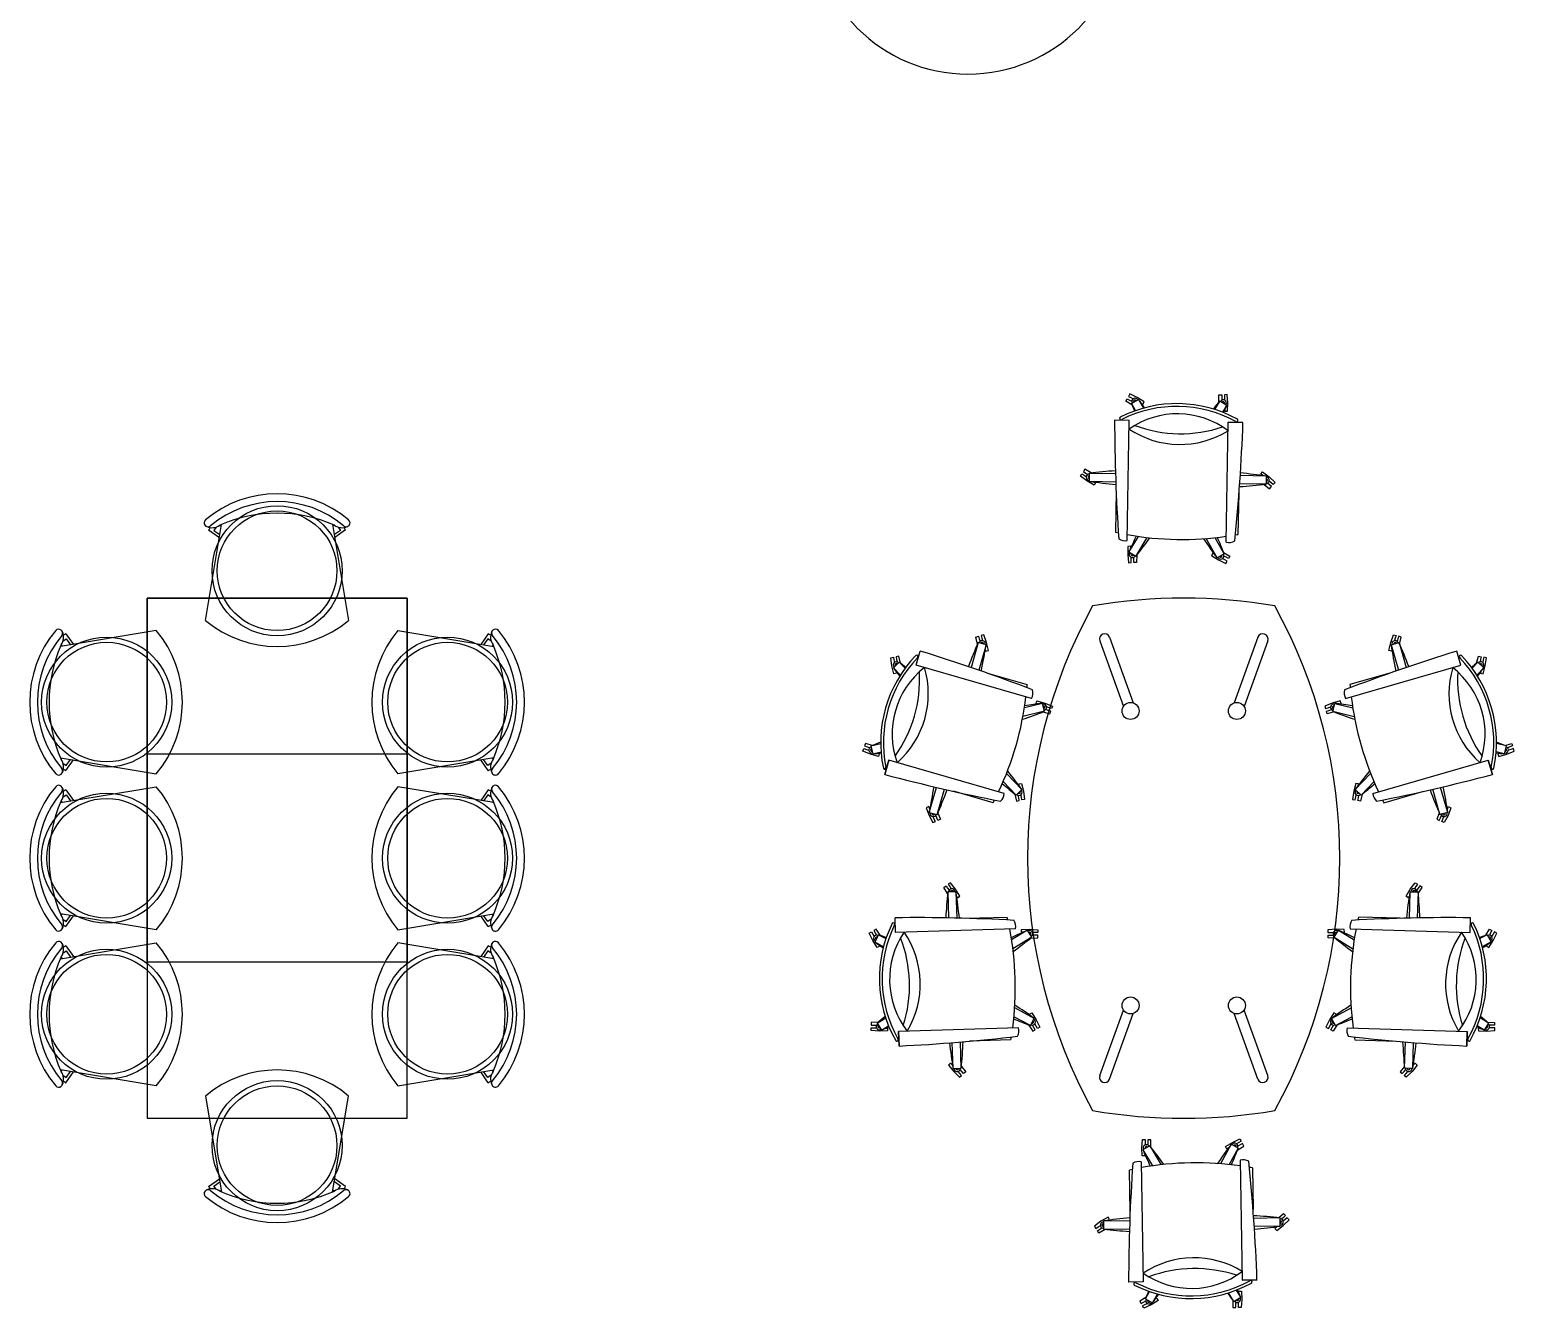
# Model space of a CAD drawing. Header units: millimetres. Extents: x 10079 to 35171, y 5151 to 19853.
# Drawn here: x 16346 to 22053, y 5151 to 10067 of the extents above; entities that cross this region are included whole.
import ezdxf

# ---------------------------------------------------------------- set-up
doc = ezdxf.new("R2010")
doc.units = ezdxf.units.MM

msp = doc.modelspace()

# ---------------------------------------------------------------- linework, layer by layer
at = {"color": 18, "linetype": 'ByBlock', "lineweight": -2, "true_color": 0x000000}
for p, q in [((20559.2, 8638.5), (20564.2, 8647.8)), ((20582.9, 8624.2), (20559.2, 8638.5)), ((20564.2, 8647.8), (20573.4, 8642.8)), ((20574.2, 8666.3), (20569.2, 8657)), ((20569.2, 8657), (20578.4, 8652)), ((20573.4, 8642.8), (20582.4, 8638)), ((20602.6, 8652.7), (20574.2, 8666.3)), ((20578.4, 8652), (20587.3, 8647.2)), ((20580.6, 8629.8), (20608.2, 8645.1)), ((20580.6, 8629.8), (20596.2, 8601.8)), ((20629.6, 8636.3), (20602.6, 8652.7)), ((20608.2, 8645.1), (20626.8, 8611.4)), ((20619.2, 8630), (20624.6, 8627.1)), ((20624.6, 8627.1), (20629.6, 8636.3)), ((20920.4, 8639.7), (20900.6, 8606.7)), ((20916.7, 8635), (20917.3, 8662.6)), ((20917.3, 8662.6), (20927.8, 8662.9)), ((20920.4, 8639.7), (20947.5, 8623.5)), ((20927.8, 8662.9), (20928.1, 8652.4)), ((20928.1, 8652.4), (20928.4, 8642.3)), ((20947.5, 8623.5), (20931, 8596.1)), ((20948.8, 8663.5), (20938.3, 8663.2)), ((20938.3, 8663.2), (20938.6, 8652.7)), ((20938.6, 8652.7), (20938.9, 8642.6)), ((20951.3, 8632.1), (20948.8, 8663.5)), ((20950.6, 8600.6), (20951.3, 8632.1)), ((20572.7, 8564.2), (20516.2, 8565.2)), ((20564.7, 8102.8), (20572.7, 8564.2)), ((20939.9, 8606.4), (20940.1, 8600.3)), ((20940.1, 8600.3), (20950.6, 8600.6)), ((20945.3, 8096.3), (20953.2, 8557.7)), ((20953.2, 8557.7), (21009.6, 8556.7)), ((21009.6, 8556.7), (20953.2, 8557.7)), ((20384.6, 8350.6), (20390.5, 8359.4)), ((20410, 8331.9), (20384.6, 8350.6)), ((20390.5, 8359.4), (20399.2, 8353.5)), ((20402.1, 8376.9), (20396.3, 8368.1)), ((20396.3, 8368.1), (20405, 8362.3)), ((20399.2, 8353.5), (20407.6, 8347.9)), ((20425.8, 8362.7), (20402.1, 8376.9)), ((20405, 8362.3), (20413.5, 8356.7)), ((20437.1, 8315.7), (20410, 8331.9)), ((20419.3, 8330.6), (20419.9, 8362)), ((20419.9, 8362), (20519.6, 8360.3)), ((21098.9, 8350.4), (20999.2, 8352.1)), ((21078.4, 8359.3), (21085.3, 8367.2)), ((21086.3, 8352.4), (21078.4, 8359.3)), ((21085.3, 8367.2), (21110.1, 8347.7)), ((21086.5, 8352.2), (21086.3, 8352.4)), ((21098.9, 8350.4), (21098.4, 8318.9)), ((21110.1, 8347.7), (21132.8, 8325.8)), ((21117.9, 8324.8), (21110.3, 8331.5)), ((20419.3, 8330.6), (20520.7, 8328.8)), ((20442.9, 8324.5), (20437.1, 8315.7)), ((20437.8, 8327.9), (20442.9, 8324.5)), ((20522, 8293.8), (20519.3, 8134.6)), ((20991.7, 8126.4), (20994.5, 8285.7)), ((21098.4, 8318.9), (20997, 8320.6)), ((21091.7, 8318.1), (21112.1, 8302.1)), ((21111, 8316.9), (21103.4, 8323.5)), ((21119, 8310), (21111, 8316.9)), ((21112.1, 8302.1), (21119, 8310)), ((21125.9, 8317.9), (21117.9, 8324.8)), ((21132.8, 8325.8), (21125.9, 8317.9)), ((20570.8, 8057.4), (20607.6, 8118.7)), ((20597.8, 8041.2), (20641.7, 8114.3)), ((20910.1, 8035.9), (20868.7, 8110.4)), ((20937.6, 8051.1), (20903, 8113.6)), ((20567.7, 8080.4), (20567, 8048.8)), ((20567, 8048.8), (20569.5, 8017.4)), ((20578.2, 8080.7), (20567.7, 8080.4)), ((20597.8, 8041.2), (20570.8, 8057.4)), ((20578.3, 8074.5), (20578.2, 8080.7)), ((20601.5, 8045.9), (20601, 8018.3)), ((20893.6, 8053.9), (20888.7, 8044.6)), ((20899.1, 8050.9), (20893.6, 8053.9)), ((20937.6, 8051.1), (20910.1, 8035.9)), ((20935.4, 8056.7), (20959.1, 8042.4)), ((20569.5, 8017.4), (20580, 8017.7)), ((20579.7, 8028.2), (20579.4, 8038.3)), ((20580, 8017.7), (20579.7, 8028.2)), ((20590.2, 8028.5), (20589.9, 8038.6)), ((20590.5, 8018), (20590.2, 8028.5)), ((20601, 8018.3), (20590.5, 8018)), ((20888.7, 8044.6), (20915.6, 8028.3)), ((20915.6, 8028.3), (20944.1, 8014.7)), ((20939.8, 8028.9), (20930.9, 8033.7)), ((20944.8, 8038.2), (20935.9, 8043)), ((20949.1, 8023.9), (20939.8, 8028.9)), ((20944.1, 8014.7), (20949.1, 8023.9)), ((20954.1, 8033.2), (20944.8, 8038.2)), ((20959.1, 8042.4), (20954.1, 8033.2)), ((19991.8, 7710.4), (19964.3, 7614.5)), ((19982.9, 7731.7), (19993, 7734.7)), ((19989.5, 7704.9), (19982.9, 7731.7)), ((20022.1, 7701.7), (19991.8, 7710.4)), ((19993, 7734.7), (19996, 7724.6)), ((19996, 7724.6), (19998.9, 7714.9)), ((20013.1, 7740.7), (20003, 7737.7)), ((20003, 7737.7), (20006, 7727.6)), ((20006, 7727.6), (20008.9, 7717.9)), ((20023.6, 7711), (20013.1, 7740.7)), ((20031.1, 7680.3), (20023.6, 7711)), ((21570.2, 7680.3), (21577.6, 7711)), ((21577.6, 7711), (21588.1, 7740.7)), ((21579.1, 7701.7), (21609.4, 7710.4)), ((21588.1, 7740.7), (21598.2, 7737.7)), ((21595.2, 7727.6), (21592.3, 7717.9)), ((21598.2, 7737.7), (21595.2, 7727.6)), ((21605.3, 7724.6), (21602.4, 7714.9)), ((21608.3, 7734.7), (21605.3, 7724.6)), ((21618.3, 7731.7), (21608.3, 7734.7)), ((21609.4, 7710.4), (21636.9, 7614.5)), ((21611.8, 7704.9), (21618.3, 7731.7)), ((19655.8, 7651.9), (19666.1, 7654)), ((19660.4, 7620.7), (19655.8, 7651.9)), ((19666.1, 7654), (19668.1, 7643.7)), ((19686.7, 7658.1), (19676.4, 7656)), ((19676.4, 7656), (19678.4, 7645.7)), ((19693.4, 7631.3), (19686.7, 7658.1)), ((19753.8, 7623.5), (19769.4, 7677.7)), ((20022.1, 7701.7), (19994.1, 7604.2)), ((20019.2, 7683.2), (20021, 7677.3)), ((20021, 7677.3), (20031.1, 7680.3)), ((21580.2, 7677.3), (21570.2, 7680.3)), ((21579.1, 7701.7), (21607.1, 7604.2)), ((21582, 7683.2), (21580.2, 7677.3)), ((21847.4, 7623.5), (21831.8, 7677.7)), ((21907.8, 7631.3), (21914.6, 7658.1)), ((21914.6, 7658.1), (21924.8, 7656)), ((21924.8, 7656), (21922.8, 7645.7)), ((21935.1, 7654), (21933.1, 7643.7)), ((21945.4, 7651.9), (21935.1, 7654)), ((21940.8, 7620.7), (21945.4, 7651.9)), ((19668.2, 7590.1), (19660.4, 7620.7)), ((19688.8, 7635.1), (19666.1, 7613.2)), ((19666.1, 7613.2), (19692.8, 7585.5)), ((19668.1, 7643.7), (19670.1, 7633.7)), ((19678.5, 7592.2), (19668.2, 7590.1)), ((19677.2, 7598.3), (19678.5, 7592.2)), ((19678.4, 7645.7), (19680.4, 7635.8)), ((19688.8, 7635.1), (19711, 7612)), ((20197.3, 7495.9), (19753.8, 7623.5)), ((20027.2, 7592.7), (20180.2, 7548.7)), ((21403.9, 7495.9), (21847.4, 7623.5)), ((21574.1, 7592.7), (21421, 7548.7)), ((21912.5, 7635.1), (21890.2, 7612)), ((21935.1, 7613.2), (21908.4, 7585.5)), ((21912.5, 7635.1), (21935.1, 7613.2)), ((21922.8, 7645.7), (21920.8, 7635.8)), ((21924, 7598.3), (21922.8, 7592.2)), ((21922.8, 7592.2), (21933.1, 7590.1)), ((21933.1, 7643.7), (21931.1, 7633.7)), ((21933.1, 7590.1), (21940.8, 7620.7)), ((20238.9, 7476.8), (20169.6, 7459.6)), ((20214.5, 7476.6), (20217.9, 7486.6)), ((20220.4, 7474.6), (20214.5, 7476.6)), ((20217.9, 7486.6), (20248.2, 7478)), ((20246.5, 7446.3), (20238.9, 7476.8)), ((20248.2, 7478), (20277.6, 7466.4)), ((21353, 7478), (21323.7, 7466.4)), ((21383.3, 7486.6), (21353, 7478)), ((21354.7, 7446.3), (21362.3, 7476.8)), ((21362.3, 7476.8), (21431.6, 7459.6)), ((21380.9, 7474.6), (21386.7, 7476.6)), ((21386.7, 7476.6), (21383.3, 7486.6)), ((20246.5, 7446.3), (20163.7, 7425.7)), ((20240.9, 7444.1), (20267.5, 7436.5)), ((20260.9, 7449.9), (20251.3, 7453.1)), ((20264.3, 7459.8), (20254.7, 7463)), ((20270.8, 7446.5), (20260.9, 7449.9)), ((20274.2, 7456.4), (20264.3, 7459.8)), ((20267.5, 7436.5), (20270.8, 7446.5)), ((20277.6, 7466.4), (20274.2, 7456.4)), ((21323.7, 7466.4), (21327, 7456.4)), ((21327, 7456.4), (21337, 7459.8)), ((21330.4, 7446.5), (21340.3, 7449.9)), ((21333.7, 7436.5), (21330.4, 7446.5)), ((21360.3, 7444.1), (21333.7, 7436.5)), ((21337, 7459.8), (21346.6, 7463)), ((21340.3, 7449.9), (21349.9, 7453.1)), ((21354.7, 7446.3), (21437.5, 7425.7)), ((19558.7, 7322.8), (19555.4, 7312.8)), ((19555.4, 7312.8), (19565.3, 7309.5)), ((19585.3, 7315.2), (19558.7, 7322.8)), ((19565.3, 7309.5), (19574.9, 7306.2)), ((19579.8, 7313.1), (19617.1, 7322.3)), ((19579.8, 7313.1), (19587.4, 7282.5)), ((22021.5, 7313.1), (21984.1, 7322.3)), ((22021.5, 7313.1), (22013.9, 7282.5)), ((22015.9, 7315.2), (22042.5, 7322.8)), ((22035.9, 7309.5), (22026.3, 7306.2)), ((22045.8, 7312.8), (22035.9, 7309.5)), ((22042.5, 7322.8), (22045.8, 7312.8)), ((19548.7, 7292.9), (19552, 7302.9)), ((19578, 7281.4), (19548.7, 7292.9)), ((19552, 7302.9), (19562, 7299.5)), ((19562, 7299.5), (19571.6, 7296.3)), ((19608.4, 7272.8), (19578, 7281.4)), ((19587.4, 7282.5), (19618.4, 7290.2)), ((19605.9, 7284.7), (19611.7, 7282.7)), ((19611.7, 7282.7), (19608.4, 7272.8)), ((19648.6, 7257.7), (19633, 7203.5)), ((19633, 7203.5), (19648.6, 7257.7)), ((20092.1, 7130.2), (19648.6, 7257.7)), ((21509.1, 7130.2), (21952.6, 7257.7)), ((21952.6, 7257.7), (21968.2, 7203.5)), ((21968.2, 7203.5), (21952.6, 7257.7)), ((22013.9, 7282.5), (21982.8, 7290.2)), ((21995.4, 7284.7), (21989.5, 7282.7)), ((21989.5, 7282.7), (21992.9, 7272.8)), ((21992.9, 7272.8), (22023.2, 7281.4)), ((22023.2, 7281.4), (22052.6, 7292.9)), ((22039.2, 7299.5), (22029.6, 7296.3)), ((22049.2, 7302.9), (22039.2, 7299.5)), ((22052.6, 7292.9), (22049.2, 7302.9)), ((20160.2, 7146.1), (20101, 7207.5)), ((21441.1, 7146.1), (21500.2, 7207.5)), ((19804.1, 7057.7), (19831.7, 7153.5)), ((19834.4, 7048.9), (19862.4, 7146.4)), ((20049.6, 7094.6), (19896.6, 7138.6)), ((20137.5, 7124.3), (20087.9, 7175.7)), ((20137.5, 7124.3), (20160.2, 7146.1)), ((20147.8, 7167.1), (20158.1, 7169.2)), ((20149, 7161.1), (20147.8, 7167.1)), ((20158.1, 7169.2), (20165.8, 7138.6)), ((20165.8, 7138.6), (20170.5, 7107.4)), ((21435.4, 7138.6), (21430.8, 7107.4)), ((21443.1, 7169.2), (21435.4, 7138.6)), ((21463.7, 7124.3), (21441.1, 7146.1)), ((21453.4, 7167.1), (21443.1, 7169.2)), ((21452.2, 7161.1), (21453.4, 7167.1)), ((21463.7, 7124.3), (21513.3, 7175.7)), ((21551.6, 7094.6), (21704.7, 7138.6)), ((21766.8, 7048.9), (21738.8, 7146.4)), ((21797.1, 7057.7), (21769.5, 7153.5)), ((19801.6, 7079.9), (19792, 7075.6)), ((19805.9, 7070.3), (19801.6, 7079.9)), ((20132.8, 7128), (20139.6, 7101.2)), ((20139.6, 7101.2), (20149.9, 7103.3)), ((20147.8, 7113.6), (20145.8, 7123.5)), ((20149.9, 7103.3), (20147.8, 7113.6)), ((20158.1, 7115.6), (20156.1, 7125.6)), ((20160.2, 7105.3), (20158.1, 7115.6)), ((20170.5, 7107.4), (20160.2, 7105.3)), ((21430.8, 7107.4), (21441.1, 7105.3)), ((21441.1, 7105.3), (21443.1, 7115.6)), ((21443.1, 7115.6), (21445.1, 7125.6)), ((21451.4, 7103.3), (21453.4, 7113.6)), ((21461.7, 7101.2), (21451.4, 7103.3)), ((21453.4, 7113.6), (21455.4, 7123.5)), ((21468.4, 7128), (21461.7, 7101.2)), ((21795.3, 7070.3), (21799.6, 7079.9)), ((21799.6, 7079.9), (21809.2, 7075.6)), ((19792, 7075.6), (19803.4, 7046.2)), ((19803.4, 7046.2), (19817.7, 7018.1)), ((19804.1, 7057.7), (19834.4, 7048.9)), ((19806, 7070), (19805.9, 7070.3)), ((19817.7, 7018.1), (19827.3, 7022.4)), ((19823, 7032), (19818.9, 7041.2)), ((19827.3, 7022.4), (19823, 7032)), ((19832.6, 7036.3), (19828.5, 7045.5)), ((19836.9, 7026.7), (19832.6, 7036.3)), ((19846.5, 7031), (19836.9, 7026.7)), ((19837.1, 7055.2), (19846.5, 7031)), ((21764.1, 7055.2), (21754.7, 7031)), ((21754.7, 7031), (21764.3, 7026.7)), ((21764.3, 7026.7), (21768.6, 7036.3)), ((21797.1, 7057.7), (21766.8, 7048.9)), ((21768.6, 7036.3), (21772.7, 7045.5)), ((21773.9, 7022.4), (21778.2, 7032)), ((21783.5, 7018.1), (21773.9, 7022.4)), ((21778.2, 7032), (21782.3, 7041.2)), ((21797.8, 7046.2), (21783.5, 7018.1)), ((21795.2, 7070), (21795.3, 7070.3)), ((21809.2, 7075.6), (21797.8, 7046.2)), ((19859.6, 6769.2), (19868.3, 6775.1)), ((19874.1, 6745.6), (19859.6, 6769.2)), ((19868.3, 6775.1), (19874.2, 6766.4)), ((19874.2, 6766.4), (19879.9, 6758.1)), ((19906.1, 6752.5), (19874.7, 6751.6)), ((19874.7, 6751.6), (19877.7, 6651.9)), ((19885.6, 6787), (19877, 6781)), ((19877, 6781), (19882.9, 6772.4)), ((19882.9, 6772.4), (19888.6, 6764)), ((19904.7, 6761.8), (19885.6, 6787)), ((19921.2, 6735), (19904.7, 6761.8)), ((19906.1, 6752.5), (19909.2, 6651.2)), ((19909, 6734.1), (19912.5, 6729)), ((19912.5, 6729), (19921.2, 6735)), ((21636.3, 6735), (21652.8, 6761.8)), ((21645, 6729), (21636.3, 6735)), ((21648.5, 6734.1), (21645, 6729)), ((21651.4, 6752.5), (21648.3, 6651.2)), ((21651.4, 6752.5), (21682.8, 6751.6)), ((21652.8, 6761.8), (21671.9, 6787)), ((21674.6, 6772.4), (21668.9, 6764)), ((21671.9, 6787), (21680.5, 6781)), ((21680.5, 6781), (21674.6, 6772.4)), ((21683.3, 6766.4), (21677.6, 6758.1)), ((21682.8, 6751.6), (21679.8, 6651.9)), ((21689.2, 6775.1), (21683.3, 6766.4)), ((21683.4, 6745.6), (21697.9, 6769.2)), ((21697.9, 6769.2), (21689.2, 6775.1)), ((19674.5, 6596.2), (19672.8, 6652.6)), ((19944.2, 6650.3), (20103.4, 6655.2)), ((21613.3, 6650.3), (21454.1, 6655.2)), ((21883, 6596.2), (21884.7, 6652.6)), ((19572.5, 6593.3), (19581.7, 6598.4)), ((19586.5, 6565), (19572.5, 6593.3)), ((19581.7, 6598.4), (19586.8, 6589.2)), ((19603.2, 6538.2), (19586.5, 6565)), ((19586.8, 6589.2), (19591.7, 6580.4)), ((19600, 6608.6), (19590.9, 6603.5)), ((19590.9, 6603.5), (19596, 6594.3)), ((19609.1, 6587.3), (19594.1, 6559.6)), ((19596, 6594.3), (19600.9, 6585.5)), ((19614.7, 6585.2), (19600, 6608.6)), ((19609.1, 6587.3), (19637.3, 6572.1)), ((20135.8, 6610.2), (19674.5, 6596.2)), ((20181.2, 6604.7), (20120.5, 6567.1)), ((20197.8, 6577.9), (20125.3, 6533)), ((20158.1, 6597), (20158.3, 6607.5)), ((20164.3, 6596.9), (20158.1, 6597)), ((20158.3, 6607.5), (20189.8, 6608.6)), ((20197.8, 6577.9), (20181.2, 6604.7)), ((20189.8, 6608.6), (20221.3, 6606.5)), ((20193.1, 6574.1), (20220.8, 6575)), ((20210.4, 6585.7), (20200.3, 6585.9)), ((20210.6, 6596.2), (20200.5, 6596.4)), ((20220.9, 6585.5), (20210.4, 6585.7)), ((20221.1, 6596), (20210.6, 6596.2)), ((20220.8, 6575), (20220.9, 6585.5)), ((20221.3, 6606.5), (20221.1, 6596)), ((21367.7, 6608.6), (21336.3, 6606.5)), ((21336.3, 6606.5), (21336.4, 6596)), ((21336.4, 6596), (21346.9, 6596.2)), ((21336.6, 6585.5), (21347.1, 6585.7)), ((21336.7, 6575), (21336.6, 6585.5)), ((21364.4, 6574.1), (21336.7, 6575)), ((21346.9, 6596.2), (21357, 6596.4)), ((21347.1, 6585.7), (21357.2, 6585.9)), ((21359.7, 6577.9), (21376.3, 6604.7)), ((21359.7, 6577.9), (21432.2, 6533)), ((21399.2, 6607.5), (21367.7, 6608.6)), ((21376.3, 6604.7), (21437, 6567.1)), ((21393.2, 6596.9), (21399.4, 6597)), ((21399.4, 6597), (21399.2, 6607.5)), ((21421.7, 6610.2), (21883, 6596.2)), ((21948.4, 6587.3), (21920.2, 6572.1)), ((21942.8, 6585.2), (21957.5, 6608.6)), ((21948.4, 6587.3), (21963.4, 6559.6)), ((21954.3, 6538.2), (21971, 6565)), ((21961.5, 6594.3), (21956.6, 6585.5)), ((21957.5, 6608.6), (21966.7, 6603.5)), ((21966.7, 6603.5), (21961.5, 6594.3)), ((21970.7, 6589.2), (21965.8, 6580.4)), ((21975.8, 6598.4), (21970.7, 6589.2)), ((21971, 6565), (21985, 6593.3)), ((21985, 6593.3), (21975.8, 6598.4)), ((19594.1, 6559.6), (19628, 6541.3)), ((19612.3, 6543.4), (19603.2, 6538.2)), ((19609.3, 6548.7), (19612.3, 6543.4)), ((21963.4, 6559.6), (21929.5, 6541.3)), ((21948.2, 6548.7), (21945.2, 6543.4)), ((21945.2, 6543.4), (21954.3, 6538.2)), ((20207.3, 6265.7), (20132.2, 6306.1)), ((20189.1, 6281.9), (20198.3, 6287)), ((20192.1, 6276.5), (20189.1, 6281.9)), ((20198.3, 6287), (20215, 6260.3)), ((21359.3, 6287), (21342.6, 6260.3)), ((21350.2, 6265.7), (21425.3, 6306.1)), ((21368.4, 6281.9), (21359.3, 6287)), ((21365.4, 6276.5), (21368.4, 6281.9)), ((19580.2, 6218.7), (19580.3, 6229.2)), ((19580.3, 6229.2), (19590.8, 6229.1)), ((19580.7, 6250.2), (19580.5, 6239.7)), ((19580.5, 6239.7), (19591, 6239.6)), ((19608.3, 6251.2), (19580.7, 6250.2)), ((19590.8, 6229.1), (19601, 6228.9)), ((19591, 6239.6), (19601.1, 6239.4)), ((19603.6, 6247.4), (19636.3, 6267.6)), ((19603.6, 6247.4), (19620.2, 6220.6)), ((19620.2, 6220.6), (19647.4, 6237.4)), ((19637.2, 6228.4), (19643.3, 6228.3)), ((19643.3, 6228.3), (19643.2, 6217.8)), ((20147.3, 6229.7), (19686.1, 6215.7)), ((20192.4, 6238), (20129.5, 6271.8)), ((20186.8, 6240.1), (20201.4, 6216.7)), ((20192.4, 6238), (20207.3, 6265.7)), ((20205.5, 6230.9), (20200.5, 6239.8)), ((20201.4, 6216.7), (20210.6, 6221.8)), ((20210.6, 6221.8), (20205.5, 6230.9)), ((20214.6, 6236.1), (20209.7, 6244.9)), ((20219.7, 6226.9), (20214.6, 6236.1)), ((20215, 6260.3), (20228.9, 6232)), ((20228.9, 6232), (20219.7, 6226.9)), ((21342.6, 6260.3), (21328.6, 6232)), ((21328.6, 6232), (21337.8, 6226.9)), ((21337.8, 6226.9), (21342.9, 6236.1)), ((21342.9, 6236.1), (21347.8, 6244.9)), ((21346.9, 6221.8), (21352.1, 6230.9)), ((21356.1, 6216.7), (21346.9, 6221.8)), ((21365.1, 6238), (21350.2, 6265.7)), ((21352.1, 6230.9), (21357, 6239.8)), ((21370.8, 6240.1), (21356.1, 6216.7)), ((21365.1, 6238), (21428, 6271.8)), ((21410.2, 6229.7), (21871.4, 6215.7)), ((21937.3, 6220.6), (21910.1, 6237.4)), ((21920.4, 6228.4), (21914.2, 6228.3)), ((21914.2, 6228.3), (21914.3, 6217.8)), ((21953.9, 6247.4), (21921.2, 6267.6)), ((21953.9, 6247.4), (21937.3, 6220.6)), ((21949.2, 6251.2), (21976.9, 6250.2)), ((21966.5, 6239.6), (21956.4, 6239.4)), ((21966.7, 6229.1), (21956.5, 6228.9)), ((21977, 6239.7), (21966.5, 6239.6)), ((21977.2, 6229.2), (21966.7, 6229.1)), ((21976.9, 6250.2), (21977, 6239.7)), ((21977.3, 6218.7), (21977.2, 6229.2)), ((19611.6, 6216.7), (19580.2, 6218.7)), ((19643.2, 6217.8), (19611.6, 6216.7)), ((19686.1, 6215.7), (19687.8, 6159.3)), ((19687.8, 6159.3), (19686.1, 6215.7)), ((19895.3, 6072.7), (19892.3, 6172.4)), ((19926.8, 6073.7), (19923.7, 6175)), ((20117.8, 6182.9), (19958.6, 6178)), ((21439.7, 6182.9), (21598.9, 6178)), ((21630.7, 6073.7), (21633.8, 6175)), ((21662.2, 6072.7), (21665.3, 6172.4)), ((21871.4, 6215.7), (21869.7, 6159.3)), ((21869.7, 6159.3), (21871.4, 6215.7)), ((21914.3, 6217.8), (21945.9, 6216.7)), ((21945.9, 6216.7), (21977.3, 6218.7)), ((19886.1, 6093.2), (19878.3, 6086.2)), ((19878.3, 6086.2), (19898.1, 6061.7)), ((19893.1, 6085.3), (19886.1, 6093.2)), ((19893.3, 6085.1), (19893.1, 6085.3)), ((19895.3, 6072.7), (19926.8, 6073.7)), ((19898.1, 6061.7), (19920.3, 6039.2)), ((19921.1, 6054.1), (19914.4, 6061.6)), ((19928.1, 6046.2), (19921.1, 6054.1)), ((19928.9, 6061.1), (19922.2, 6068.6)), ((19927.4, 6080.4), (19943.8, 6060.3)), ((19936, 6053.2), (19928.9, 6061.1)), ((19943.8, 6060.3), (19936, 6053.2)), ((21630.1, 6080.4), (21613.7, 6060.3)), ((21613.7, 6060.3), (21621.6, 6053.2)), ((21621.6, 6053.2), (21628.6, 6061.1)), ((21628.6, 6061.1), (21635.3, 6068.6)), ((21629.4, 6046.2), (21636.4, 6054.1)), ((21662.2, 6072.7), (21630.7, 6073.7)), ((21636.4, 6054.1), (21643.1, 6061.6)), ((21659.4, 6061.7), (21637.2, 6039.2)), ((21679.2, 6086.2), (21659.4, 6061.7)), ((21664.2, 6085.1), (21664.4, 6085.3)), ((21664.4, 6085.3), (21671.4, 6093.2)), ((21671.4, 6093.2), (21679.2, 6086.2)), ((19920.3, 6039.2), (19928.1, 6046.2)), ((21637.2, 6039.2), (21629.4, 6046.2)), ((20620.9, 5768.4), (20623.4, 5799.8)), ((20621.6, 5736.9), (20620.9, 5768.4)), ((20623.4, 5799.8), (20633.9, 5799.5)), ((20651.8, 5776), (20624.7, 5759.8)), ((20633.6, 5789), (20633.3, 5778.9)), ((20633.9, 5799.5), (20633.6, 5789)), ((20644.1, 5788.7), (20643.8, 5778.6)), ((20644.4, 5799.2), (20644.1, 5788.7)), ((20654.9, 5798.9), (20644.4, 5799.2)), ((20651.8, 5776), (20695.6, 5702.9)), ((20655.5, 5771.3), (20654.9, 5798.9)), ((20964, 5781.4), (20922.7, 5706.8)), ((20942.6, 5772.6), (20969.6, 5789)), ((20947.6, 5763.4), (20942.6, 5772.6)), ((20953, 5766.3), (20947.6, 5763.4)), ((20991.6, 5766.1), (20956.9, 5703.6)), ((20991.6, 5766.1), (20964, 5781.4)), ((20969.6, 5789), (20998, 5802.5)), ((20993.8, 5788.3), (20984.9, 5783.5)), ((20989.3, 5760.5), (21013, 5774.8)), ((20998.8, 5779.1), (20989.8, 5774.3)), ((21003, 5793.3), (20993.8, 5788.3)), ((20998, 5802.5), (21003, 5793.3)), ((21008, 5784.1), (20998.8, 5779.1)), ((21013, 5774.8), (21008, 5784.1)), ((20618.7, 5714.4), (20626.6, 5253)), ((20632.1, 5736.6), (20621.6, 5736.9)), ((20624.7, 5759.8), (20661.5, 5698.6)), ((20632.3, 5742.7), (20632.1, 5736.6)), ((20999.2, 5720.9), (21007.1, 5259.6)), ((20576, 5523.4), (20573.2, 5682.7)), ((21045.7, 5690.8), (21048.4, 5531.5)), ((20463.9, 5485.4), (20438.6, 5466.6)), ((20491, 5501.5), (20463.9, 5485.4)), ((20473.3, 5486.7), (20574.6, 5488.4)), ((20473.3, 5486.7), (20473.8, 5455.2)), ((20496.9, 5492.7), (20491, 5501.5)), ((20491.7, 5489.3), (20496.9, 5492.7)), ((21152.3, 5498.3), (21051, 5496.6)), ((21145.6, 5499.1), (21166, 5515.2)), ((21152.9, 5466.8), (21152.3, 5498.3)), ((21165, 5500.3), (21157.3, 5493.7)), ((21164, 5469.5), (21186.7, 5491.4)), ((21171.9, 5492.4), (21164.2, 5485.8)), ((21172.9, 5507.2), (21165, 5500.3)), ((21166, 5515.2), (21172.9, 5507.2)), ((21179.8, 5499.3), (21171.9, 5492.4)), ((21186.7, 5491.4), (21179.8, 5499.3)), ((20438.6, 5466.6), (20444.4, 5457.9)), ((20444.4, 5457.9), (20453.1, 5463.7)), ((20450.2, 5449.1), (20458.9, 5454.9)), ((20456, 5440.4), (20450.2, 5449.1)), ((20453.1, 5463.7), (20461.6, 5469.3)), ((20479.8, 5454.5), (20456, 5440.4)), ((20458.9, 5454.9), (20467.4, 5460.5)), ((20473.8, 5455.2), (20573.5, 5456.9)), ((21152.9, 5466.8), (21053.1, 5465.1)), ((21140.2, 5464.8), (21132.3, 5457.9)), ((21132.3, 5457.9), (21139.2, 5450)), ((21139.2, 5450), (21164, 5469.5)), ((21140.5, 5465), (21140.2, 5464.8)), ((20626.6, 5253), (20570.1, 5252.1)), ((21007.1, 5259.6), (21063.6, 5260.5)), ((21063.6, 5260.5), (21007.1, 5259.6)), ((20636.8, 5193), (20613.1, 5178.7)), ((20634.6, 5187.4), (20650.1, 5215.4)), ((20662.1, 5172.2), (20680.8, 5205.8)), ((20974.4, 5177.5), (20954.6, 5210.5)), ((20974.4, 5177.5), (21001.4, 5193.7)), ((21001.4, 5193.7), (20984.9, 5221.2)), ((20993.8, 5210.8), (20994, 5217)), ((20994, 5217), (21004.5, 5216.7)), ((21004.5, 5216.7), (21005.2, 5185.1)), ((20613.1, 5178.7), (20618.1, 5169.4)), ((20618.1, 5169.4), (20627.4, 5174.4)), ((20623.1, 5160.2), (20632.4, 5165.2)), ((20628.1, 5151), (20623.1, 5160.2)), ((20627.4, 5174.4), (20636.3, 5179.2)), ((20656.6, 5164.6), (20628.1, 5151)), ((20632.4, 5165.2), (20641.3, 5170)), ((20634.6, 5187.4), (20662.1, 5172.2)), ((20683.5, 5180.9), (20656.6, 5164.6)), ((20673.1, 5187.2), (20678.6, 5190.1)), ((20678.6, 5190.1), (20683.5, 5180.9)), ((20970.7, 5182.2), (20971.2, 5154.6)), ((20971.2, 5154.6), (20981.7, 5154.3)), ((20981.7, 5154.3), (20982, 5164.8)), ((20982, 5164.8), (20982.3, 5174.9)), ((20992.2, 5154), (20992.5, 5164.5)), ((21002.7, 5153.7), (20992.2, 5154)), ((20992.5, 5164.5), (20992.8, 5174.6)), ((21005.2, 5185.1), (21002.7, 5153.7))]:
    msp.add_line(p, q, dxfattribs=at)
at = {"color": 18, "linetype": 'ByBlock', "lineweight": -2, "ltscale": 0.7, "true_color": 0x000000}
for p, q in [((17022.2, 7795.7), (17083.6, 8164.3)), ((17077.5, 8161.7), (17082.6, 8158.1)), ((17510.7, 8164.3), (17572.2, 7795.7)), ((17516.9, 8161.7), (17511.8, 8158.1)), ((17026.8, 8156.5), (17025.6, 8157.1)), ((17034.1, 8143.3), (17075.3, 8114.3)), ((17062.8, 8154.3), (17053.9, 8141.6)), ((17053.9, 8141.6), (17077.1, 8125.3)), ((17540.5, 8141.6), (17517.2, 8125.3)), ((17560.2, 8143.3), (17519, 8114.3)), ((17531.5, 8154.3), (17540.5, 8141.6)), ((17567.5, 8156.5), (17568.8, 8157.1)), ((16797.2, 7881.4), (16797.2, 5881.4)), ((17797.2, 7881.4), (16797.2, 7881.4)), ((16797.2, 6481.4), (16797.2, 7881.4)), ((16797.2, 7881.4), (17797.2, 7881.4)), ((17797.2, 5881.4), (17797.2, 7881.4)), ((17797.2, 7881.4), (17797.2, 6481.4)), ((16832.9, 7756.4), (16464.2, 7695)), ((16472.1, 7751.8), (16471.5, 7753)), ((16474.2, 7715.8), (16487, 7724.7)), ((16485.3, 7744.5), (16514.3, 7703.3)), ((16487, 7724.7), (16503.3, 7701.5)), ((17761.4, 7756.4), (18130.1, 7695)), ((18109, 7744.5), (18080.1, 7703.3)), ((18107.3, 7724.7), (18091, 7701.5)), ((18120.1, 7715.8), (18107.3, 7724.7)), ((18122.3, 7751.8), (18122.8, 7753)), ((16466.9, 7701.1), (16470.5, 7696)), ((18127.4, 7701.1), (18123.8, 7696)), ((16464.2, 7267.9), (16832.9, 7206.4)), ((16466.9, 7261.7), (16470.5, 7266.8)), ((16474.2, 7247.1), (16487, 7238.1)), ((16485.3, 7218.3), (16514.3, 7259.5)), ((16487, 7238.1), (16503.3, 7261.4)), ((17797.2, 7281.4), (16797.2, 7281.4)), ((16797.2, 7281.4), (16797.2, 5881.4)), ((18130.1, 7267.9), (17761.4, 7206.4)), ((17797.2, 5881.4), (17797.2, 7281.4)), ((18109, 7218.3), (18080.1, 7259.5)), ((18107.3, 7238.1), (18091, 7261.4)), ((18120.1, 7247.1), (18107.3, 7238.1)), ((18127.4, 7261.7), (18123.8, 7266.8)), ((16472.1, 7211), (16471.5, 7209.8)), ((18122.3, 7211), (18122.8, 7209.8)), ((16464.2, 7095), (16832.9, 7156.4)), ((16472.1, 7151.8), (16471.5, 7153)), ((16485.3, 7144.5), (16514.3, 7103.3)), ((18130.1, 7095), (17761.4, 7156.4)), ((18109, 7144.5), (18080.1, 7103.3)), ((18122.3, 7151.8), (18122.8, 7153)), ((16466.9, 7101.1), (16470.5, 7096)), ((16474.2, 7115.8), (16487, 7124.7)), ((16487, 7124.7), (16503.3, 7101.5)), ((18107.3, 7124.7), (18091, 7101.5)), ((18120.1, 7115.8), (18107.3, 7124.7)), ((18127.4, 7101.1), (18123.8, 7096)), ((16832.9, 6606.4), (16464.2, 6667.9)), ((16466.9, 6661.7), (16470.5, 6666.8)), ((16474.2, 6647.1), (16487, 6638.1)), ((16485.3, 6618.3), (16514.3, 6659.5)), ((16487, 6638.1), (16503.3, 6661.4)), ((17761.4, 6606.4), (18130.1, 6667.9)), ((18109, 6618.3), (18080.1, 6659.5)), ((18107.3, 6638.1), (18091, 6661.4)), ((18120.1, 6647.1), (18107.3, 6638.1)), ((18127.4, 6661.7), (18123.8, 6666.8)), ((16472.1, 6611), (16471.5, 6609.8)), ((18122.3, 6611), (18122.8, 6609.8)), ((16464.2, 6495), (16832.9, 6556.4)), ((16472.1, 6551.8), (16471.5, 6553)), ((16474.2, 6515.8), (16487, 6524.7)), ((16485.3, 6544.5), (16514.3, 6503.3)), ((16487, 6524.7), (16503.3, 6501.5)), ((18130.1, 6495), (17761.4, 6556.4)), ((18109, 6544.5), (18080.1, 6503.3)), ((18107.3, 6524.7), (18091, 6501.5)), ((18120.1, 6515.8), (18107.3, 6524.7)), ((18122.3, 6551.8), (18122.8, 6553)), ((16466.9, 6501.1), (16470.5, 6496)), ((17797.2, 6481.4), (16797.2, 6481.4)), ((18127.4, 6501.1), (18123.8, 6496)), ((16832.9, 6006.4), (16464.2, 6067.9)), ((16466.9, 6061.7), (16470.5, 6066.8)), ((16485.3, 6018.3), (16514.3, 6059.5)), ((16487, 6038.1), (16503.3, 6061.4)), ((17761.4, 6006.4), (18130.1, 6067.9)), ((18109, 6018.3), (18080.1, 6059.5)), ((18107.3, 6038.1), (18091, 6061.4)), ((18127.4, 6061.7), (18123.8, 6066.8)), ((16472.1, 6011), (16471.5, 6009.8)), ((16474.2, 6047.1), (16487, 6038.1)), ((18120.1, 6047.1), (18107.3, 6038.1)), ((18122.3, 6011), (18122.8, 6009.8)), ((17022.2, 5967.2), (17083.6, 5598.5)), ((17510.7, 5598.5), (17572.2, 5967.2)), ((16797.2, 5881.4), (17797.2, 5881.4)), ((16797.2, 5881.4), (17797.2, 5881.4)), ((17026.8, 5606.3), (17025.6, 5605.8)), ((17034.1, 5619.6), (17075.3, 5648.5)), ((17053.9, 5621.2), (17077.1, 5637.6)), ((17062.8, 5608.5), (17053.9, 5621.2)), ((17077.5, 5601.2), (17082.6, 5604.8)), ((17516.9, 5601.2), (17511.8, 5604.8)), ((17540.5, 5621.2), (17517.2, 5637.6)), ((17560.2, 5619.6), (17519, 5648.5)), ((17531.5, 5608.5), (17540.5, 5621.2)), ((17567.5, 5606.3), (17568.8, 5605.8))]:
    msp.add_line(p, q, dxfattribs=at)
at = {"color": 18, "linetype": 'ByBlock', "lineweight": -2, "ltscale": 0.4, "true_color": 0x000000}
for p, q in [((20459, 7717.3), (20550, 7465)), ((20496.6, 7730.9), (20587.7, 7478.6)), ((21067.1, 7730.9), (20976.1, 7478.6)), ((21067.1, 7730.9), (20976.1, 7478.6)), ((21104.8, 7717.3), (21013.7, 7465)), ((21104.8, 7717.3), (21013.7, 7465)), ((20459, 6045.5), (20550, 6297.8)), ((20496.6, 6031.9), (20587.7, 6284.2)), ((21067.1, 6031.9), (20976.1, 6284.2)), ((21104.8, 6045.5), (21013.7, 6297.8))]:
    msp.add_line(p, q, dxfattribs=at)
at = {"color": 18, "linetype": 'ByBlock', "lineweight": -2, "ltscale": 0.2, "true_color": 0x000000}
for centre, radius in [((17297.2, 7986.5), 250), ((17297.2, 7986.5), 230), ((16642, 7481.4), 250), ((16642, 7481.4), 230), ((17952.3, 7481.4), 250), ((17952.3, 7481.4), 230), ((16642, 6881.4), 250), ((16642, 6881.4), 230), ((17952.3, 6881.4), 250), ((17952.3, 6881.4), 230), ((16642, 6281.4), 250), ((16642, 6281.4), 230), ((17952.3, 6281.4), 250), ((17952.3, 6281.4), 230), ((17297.2, 5776.3), 250), ((17297.2, 5776.3), 230)]:
    msp.add_circle(centre, radius, dxfattribs=at)
at = {"color": 18, "linetype": 'ByBlock', "lineweight": -2, "ltscale": 0.4, "true_color": 0x000000}
for centre in [(20577.6, 7447.4), (20986.1, 7447.4), (20986.1, 7447.4), (20577.6, 6315.4), (20986.1, 6315.4)]:
    msp.add_circle(centre, 32.7, dxfattribs=at)
at = {"color": 18, "linetype": 'ByBlock', "lineweight": -2, "ltscale": 0.7, "true_color": 0x000000}
for centre, radius, start, end in [((19952.7, 10495.9), 600, 180, 0), ((17297.2, 7854.6), 427.8, 49.9929, 130.0071), ((17297.2, 7854.6), 397.8, 49.9929, 130.0071), ((17031.8, 8170.7), 15, 130.0071, 310.0071), ((17047.6, 8202), 50, 245.384, 305.6903), ((17297.2, 7663.3), 544.7, 66.132, 113.868), ((17546.7, 8202), 50, 234.3097, 294.616), ((17562.5, 8170.7), 15, 229.9929, 49.9929), ((17297.2, 7988.9), 305, 147.5492, 149.6021), ((17297.2, 7988.9), 305, 30.3979, 32.4508), ((20781.9, 5824.8), 2056.7, 80.2018, 99.7982), ((22187.8, 6881.4), 2006, 151.0829, 208.9171), ((19376, 6881.4), 2006, 331.0829, 28.9171), ((16457.9, 7746.8), 15, 319.9929, 139.9929), ((17297.2, 8123.3), 427.8, 229.9929, 310.0071), ((18136.5, 7746.8), 15, 40.0071, 220.0071), ((16774, 7481.4), 427.8, 139.9929, 220.0071), ((16774, 7481.4), 397.8, 139.9929, 220.0071), ((16426.6, 7731), 50, 324.3097, 24.616), ((16639.6, 7481.4), 305, 120.3979, 122.4508), ((16505.3, 7481.4), 427.8, 319.9929, 40.0071), ((18089.1, 7481.4), 427.8, 139.9929, 220.0071), ((17954.7, 7481.4), 305, 57.5492, 59.6021), ((18167.7, 7731), 50, 155.384, 215.6903), ((17820.3, 7481.4), 397.8, 319.9929, 40.0071), ((17820.3, 7481.4), 427.8, 319.9929, 40.0071), ((16965.3, 7481.4), 544.7, 156.132, 203.868), ((17629, 7481.4), 544.7, 336.132, 23.868), ((16426.6, 7231.9), 50, 335.384, 35.6903), ((18167.7, 7231.9), 50, 144.3097, 204.616), ((16457.9, 7216.1), 15, 220.0071, 40.0071), ((16639.6, 7481.4), 305, 237.5492, 239.6021), ((17954.7, 7481.4), 305, 300.3979, 302.4508), ((18136.5, 7216.1), 15, 139.9929, 319.9929), ((16774, 6881.4), 427.8, 139.9929, 220.0071), ((16774, 6881.4), 397.8, 139.9929, 220.0071), ((16457.9, 7146.8), 15, 319.9929, 139.9929), ((16426.6, 7131), 50, 324.3097, 24.616), ((16639.6, 6881.4), 305, 120.3979, 122.4508), ((16505.3, 6881.4), 427.8, 319.9929, 40.0071), ((18089.1, 6881.4), 427.8, 139.9929, 220.0071), ((17954.7, 6881.4), 305, 57.5492, 59.6021), ((18167.7, 7131), 50, 155.384, 215.6903), ((18136.5, 7146.8), 15, 40.0071, 220.0071), ((17820.3, 6881.4), 397.8, 319.9929, 40.0071), ((17820.3, 6881.4), 427.8, 319.9929, 40.0071), ((16965.3, 6881.4), 544.7, 156.132, 203.868), ((17629, 6881.4), 544.7, 336.132, 23.868), ((16457.9, 6616.1), 15, 220.0071, 40.0071), ((16426.6, 6631.9), 50, 335.384, 35.6903), ((16639.6, 6881.4), 305, 237.5492, 239.6021), ((17954.7, 6881.4), 305, 300.3979, 302.4508), ((18167.7, 6631.9), 50, 144.3097, 204.616), ((18136.5, 6616.1), 15, 139.9929, 319.9929), ((16774, 6281.4), 427.8, 139.9929, 220.0071), ((16774, 6281.4), 397.8, 139.9929, 220.0071), ((16457.9, 6546.8), 15, 319.9929, 139.9929), ((16426.6, 6531), 50, 324.3097, 24.616), ((16639.6, 6281.4), 305, 120.3979, 122.4508), ((16505.3, 6281.4), 427.8, 319.9929, 40.0071), ((18089.1, 6281.4), 427.8, 139.9929, 220.0071), ((17954.7, 6281.4), 305, 57.5492, 59.6021), ((18167.7, 6531), 50, 155.384, 215.6903), ((18136.5, 6546.8), 15, 40.0071, 220.0071), ((17820.3, 6281.4), 397.8, 319.9929, 40.0071), ((17820.3, 6281.4), 427.8, 319.9929, 40.0071), ((16965.3, 6281.4), 544.7, 156.132, 203.868), ((17629, 6281.4), 544.7, 336.132, 23.868), ((16426.6, 6031.9), 50, 335.384, 35.6903), ((17297.2, 5639.5), 427.8, 49.9929, 130.0071), ((18167.7, 6031.9), 50, 144.3097, 204.616), ((16457.9, 6016.1), 15, 220.0071, 40.0071), ((16639.6, 6281.4), 305, 237.5492, 239.6021), ((17954.7, 6281.4), 305, 300.3979, 302.4508), ((18136.5, 6016.1), 15, 139.9929, 319.9929), ((20781.9, 7938.1), 2056.7, 260.2018, 279.7982), ((17031.8, 5592.1), 15, 49.9929, 229.9929), ((17047.6, 5560.9), 50, 54.3097, 114.616), ((17297.2, 5773.9), 305, 210.3979, 212.4508), ((17297.2, 5908.3), 397.8, 229.9929, 310.0071), ((17297.2, 6099.6), 544.7, 246.132, 293.868), ((17546.7, 5560.9), 50, 65.384, 125.6903), ((17562.5, 5592.1), 15, 310.0071, 130.0071), ((17297.2, 5773.9), 305, 327.5492, 329.6021), ((17297.2, 5908.3), 427.8, 229.9929, 310.0071)]:
    msp.add_arc(centre, radius, start, end, dxfattribs=at)
at = {"color": 18, "linetype": 'ByBlock', "lineweight": -2, "true_color": 0x000000}
for centre, radius, start, end in [((20755.8, 8147.6), 481.4, 61.0855, 116.9482), ((20755.8, 8147.6), 470.9, 61.3096, 116.724), ((22329.6, 9321.2), 1880.6, 201.569, 202.5322), ((20594.4, 8637.4), 12.1, 29.0168, 209.0168), ((20594.4, 8637.4), 5.25, 29.0168, 209.0168), ((19095.7, 7527.4), 1880.6, 35.2487, 36.4646), ((22393.7, 7470.8), 1880.6, 141.569, 142.785), ((20933.9, 8631.6), 12.1, 329.0168, 149.0168), ((20933.9, 8631.6), 5.25, 329.0168, 149.0168), ((19223.2, 9374.5), 1880.6, 335.5015, 336.4646), ((27306.5, 8575.7), 6790.3, 180.0886, 183.94274), ((20540.9, 8572.5), 5.33, 127.7059, 306.0897), ((20757.9, 8266.1), 323.7, 53.008, 125.0256), ((20985.2, 8564.9), 5.33, 231.9439, 50.3277), ((20767.5, 8825.2), 353, 236.399, 301.6346), ((20770.8, 9022.2), 508.8, 249.6557, 288.3779), ((14223.7, 8800.2), 6790.3, 354.09091, 357.94504), ((20419.6, 8346.3), 12.1, 89.0168, 269.0168), ((20419.6, 8346.3), 5.25, 89.0168, 269.0168), ((20631.6, 6493.4), 1880.6, 93.4238, 96.4646), ((20823.2, 6490.1), 1880.6, 81.569, 84.6098), ((21098.7, 8334.6), 12.1, 269.0168, 89.0168), ((21098.7, 8334.6), 5.25, 269.0168, 89.0168), ((20695.1, 10190.9), 1880.6, 261.569, 264.6918), ((20886.7, 10187.6), 1880.6, 273.3419, 276.4646), ((20775.7, 9304.7), 1197.9, 257.6428, 258.1995), ((20556, 8146.8), 44.9, 238.0124, 281.1786), ((20775.7, 9304.7), 1197.9, 259.8766, 278.1571), ((22295, 7306.5), 1880.6, 154.3738, 156.4646), ((19124.6, 9210.2), 1880.6, 321.569, 324.3165), ((22422.5, 9153.6), 1880.6, 213.7172, 216.4646), ((19188.7, 7359.8), 1880.6, 21.569, 23.6599), ((20775.7, 9304.7), 1197.9, 279.8341, 280.3909), ((20584.3, 8049.3), 12.1, 149.0168, 329.0168), ((20584.3, 8049.3), 5.25, 149.0168, 329.0168), ((20923.9, 8043.5), 12.1, 209.0168, 29.0168), ((20923.9, 8043.5), 5.25, 209.0168, 29.0168), ((20955.5, 8140), 44.9, 256.8551, 300.0213), ((21716.6, 6960.7), 1880.6, 156.5064, 159.5472), ((20007, 7706), 12.1, 343.9542, 163.9542), ((20007, 7706), 5.25, 343.9542, 163.9542), ((21594.2, 7706), 12.1, 16.0458, 196.0458), ((21594.2, 7706), 5.25, 16.0458, 196.0458), ((19884.6, 6960.7), 1880.6, 20.4528, 23.4936), ((20098.5, 7326.3), 481.4, 136.0228, 191.8856), ((20098.5, 7326.3), 470.9, 136.247, 191.6614), ((19755.1, 7656.3), 5.33, 306.8813, 125.2651), ((17770.8, 1188.2), 6790.3, 69.02829, 72.88242), ((18162.6, 7982.8), 1880.6, 348.2792, 351.402), ((23830.4, 1188.2), 6790.3, 107.11758, 110.97171), ((23438.6, 7982.8), 1880.6, 188.598, 191.7208), ((21846.1, 7656.3), 5.33, 54.7349, 233.1187), ((21502.7, 7326.3), 470.9, 348.3386, 43.753), ((21502.7, 7326.3), 481.4, 348.1144, 43.9772), ((19984.6, 7359.1), 323.7, 127.9454, 199.963), ((19677.4, 7624.1), 12.1, 43.9542, 223.9542), ((21177.7, 8732), 1880.6, 216.5064, 217.7223), ((19677.4, 7624.1), 5.25, 43.9542, 223.9542), ((19257.8, 7568.1), 508.8, 324.5931, 3.3153), ((19447.2, 7513.7), 353, 311.3364, 16.572), ((18515.5, 6165.3), 1880.6, 50.4388, 51.402), ((22154, 7513.7), 353, 163.428, 228.6636), ((21616.6, 7359.1), 323.7, 340.037, 52.0546), ((22343.4, 7568.1), 508.8, 176.6847, 215.4069), ((23085.7, 6165.3), 1880.6, 128.598, 129.5612), ((20423.5, 8732), 1880.6, 322.2777, 323.4936), ((21923.8, 7624.1), 12.1, 316.0458, 136.0458), ((21923.8, 7624.1), 5.25, 316.0458, 136.0458), ((18986.3, 7646.2), 1197.9, 354.7715, 355.3283), ((22614.9, 7646.2), 1197.9, 184.6717, 185.2285), ((18986.3, 7646.2), 1197.9, 334.814, 353.0944), ((20452, 5608.3), 1880.6, 96.5064, 98.5973), ((20157.7, 7517.1), 44.9, 331.7925, 14.9586), ((21149.2, 5608.3), 1880.6, 81.4027, 83.4936), ((21443.5, 7517.1), 44.9, 165.0414, 208.2075), ((22614.9, 7646.2), 1197.9, 186.9056, 205.186), ((19560.2, 9197.2), 1880.6, 288.6545, 291.402), ((20242.7, 7461.5), 12.1, 283.9542, 103.9542), ((20242.7, 7461.5), 5.25, 283.9542, 103.9542), ((21358.5, 7461.5), 12.1, 76.0458, 256.0458), ((21358.5, 7461.5), 5.25, 76.0458, 256.0458), ((22041, 9197.2), 1880.6, 248.598, 251.3455), ((19583.6, 7297.8), 12.1, 103.9542, 283.9542), ((20266, 5562.1), 1880.6, 110.1861, 111.402), ((21335.2, 5562.1), 1880.6, 68.598, 69.8139), ((22017.7, 7297.8), 12.1, 256.0458, 76.0458), ((19583.6, 7297.8), 5.25, 103.9542, 283.9542), ((19374.2, 9151), 1880.6, 276.5064, 277.4696), ((22227, 9151), 1880.6, 262.5304, 263.4936), ((22017.7, 7297.8), 5.25, 256.0458, 76.0458), ((19632.3, 7229.2), 5.33, 202.6433, 21.0271), ((21387.5, 13763.2), 6790.3, 255.02598, 258.88011), ((18648.5, 6027.3), 1880.6, 36.5064, 39.2539), ((22952.7, 6027.3), 1880.6, 140.7461, 143.4936), ((20213.7, 13763.2), 6790.3, 281.11989, 284.97402), ((21968.9, 7229.2), 5.33, 158.9729, 337.3567), ((21663.6, 6776.5), 1880.6, 168.3612, 171.402), ((18109.6, 7798.7), 1880.6, 336.5064, 339.6291), ((21310.7, 8594.1), 1880.6, 229.3111, 231.402), ((20148.8, 7135.2), 12.1, 223.9542, 43.9542), ((20148.8, 7135.2), 5.25, 223.9542, 43.9542), ((21452.4, 7135.2), 12.1, 136.0458, 316.0458), ((21452.4, 7135.2), 5.25, 136.0458, 316.0458), ((20290.5, 8594.1), 1880.6, 308.598, 310.6889), ((23491.6, 7798.7), 1880.6, 200.3709, 203.4936), ((19937.6, 6776.5), 1880.6, 8.598, 11.6388), ((18986.3, 7646.2), 1197.9, 332.5801, 333.1369), ((20047.3, 7133.2), 44.9, 312.9498, 356.1159), ((21553.9, 7133.2), 44.9, 183.8841, 227.0502), ((22614.9, 7646.2), 1197.9, 206.8631, 207.4199), ((19819.3, 7053.3), 12.1, 163.9542, 343.9542), ((19819.3, 7053.3), 5.25, 163.9542, 343.9542), ((21782, 7053.3), 12.1, 196.0458, 16.0458), ((21782, 7053.3), 5.25, 196.0458, 16.0458), ((21746, 6564.5), 1880.6, 174.2916, 177.3324), ((19890.4, 6752.1), 12.1, 1.7394, 181.7394), ((19890.4, 6752.1), 5.25, 1.7394, 181.7394), ((18049.6, 6452.3), 1880.6, 6.0645, 9.1872), ((23507.9, 6452.3), 1880.6, 170.8128, 173.9355), ((21667.1, 6752.1), 12.1, 358.2606, 178.2606), ((21667.1, 6752.1), 5.25, 358.2606, 178.2606), ((19811.5, 6564.5), 1880.6, 2.6676, 5.7084), ((20093.5, 6418.5), 481.4, 153.8081, 209.6708), ((20093.5, 6418.5), 470.9, 154.0322, 209.4466), ((19665.8, 6627.8), 5.33, 324.6665, 143.0503), ((19751.9, -137.3), 6790.3, 86.81351, 90.66764), ((18936.7, 6383.4), 1197.9, 12.5567, 13.1135), ((20091.7, 6618.3), 44.9, 349.5777, 32.7438), ((21465.9, 6618.3), 44.9, 147.2562, 190.4223), ((21805.6, -137.3), 6790.3, 89.33236, 93.18649), ((22620.8, 6383.4), 1197.9, 166.8865, 167.4433), ((21464, 6418.5), 470.9, 330.5534, 25.9678), ((21464, 6418.5), 481.4, 330.3292, 26.1919), ((21891.7, 6627.8), 5.33, 36.9497, 215.3335), ((19601.6, 6573.4), 12.1, 61.7394, 241.7394), ((19601.6, 6573.4), 5.25, 61.7394, 241.7394), ((18940.8, 4829.4), 1880.6, 68.2241, 69.1872), ((19975.1, 6414.9), 323.7, 145.7306, 217.7482), ((19219.2, 6391.9), 508.8, 342.3783, 21.1005), ((19416.2, 6397.9), 353, 329.1216, 34.3572), ((18936.7, 6383.4), 1197.9, 352.5992, 10.8797), ((20954.9, 4890.5), 1880.6, 114.2916, 116.3825), ((19009.5, 8035.5), 1880.6, 306.4398, 309.1872), ((20189.5, 6591.3), 12.1, 301.7394, 121.7394), ((20189.5, 6591.3), 5.25, 301.7394, 121.7394), ((21368, 6591.3), 12.1, 58.2606, 238.2606), ((22548, 8035.5), 1880.6, 230.8128, 233.5602), ((21368, 6591.3), 5.25, 58.2606, 238.2606), ((20602.6, 4890.5), 1880.6, 63.6175, 65.7084), ((22620.8, 6383.4), 1197.9, 169.1203, 187.4008), ((22141.3, 6397.9), 353, 145.6428, 210.8784), ((22338.4, 6391.9), 508.8, 158.8995, 197.6217), ((21582.4, 6414.9), 323.7, 322.2518, 34.2694), ((22616.7, 4829.4), 1880.6, 110.8128, 111.7759), ((21955.9, 6573.4), 12.1, 298.2606, 118.2606), ((21955.9, 6573.4), 5.25, 298.2606, 118.2606), ((20691.8, 8086.6), 1880.6, 234.2916, 235.5076), ((20865.7, 8086.6), 1880.6, 304.4924, 305.7084), ((19109.6, 4738.6), 1880.6, 54.2916, 57.0391), ((22447.9, 4738.6), 1880.6, 122.9609, 125.7084), ((19611.9, 6234), 12.1, 121.7394, 301.7394), ((20791.9, 4789.7), 1880.6, 127.9713, 129.1872), ((19611.9, 6234), 5.25, 121.7394, 301.7394), ((18846.5, 7934.7), 1880.6, 294.2916, 295.2548), ((20860.6, 7995.9), 1880.6, 247.0964, 249.1872), ((20103.8, 6219), 44.9, 330.735, 13.9012), ((20199.8, 6251.8), 12.1, 241.7394, 61.7394), ((20199.8, 6251.8), 5.25, 241.7394, 61.7394), ((21357.7, 6251.8), 12.1, 118.2606, 298.2606), ((21357.7, 6251.8), 5.25, 118.2606, 298.2606), ((20696.9, 7995.9), 1880.6, 290.8128, 292.9036), ((21453.7, 6219), 44.9, 166.0988, 209.265), ((22711, 7934.7), 1880.6, 244.7452, 245.7084), ((20765.6, 4789.7), 1880.6, 50.8128, 52.0287), ((21945.6, 6234), 12.1, 238.2606, 58.2606), ((21945.6, 6234), 5.25, 238.2606, 58.2606), ((19679.3, 6183.6), 5.33, 220.4285, 38.8123), ((19354.8, 12941.4), 6790.3, 272.8112, 276.66533), ((21751.8, 6373), 1880.6, 186.1464, 189.1872), ((18055.4, 6260.7), 1880.6, 354.2916, 357.4144), ((18936.7, 6383.4), 1197.9, 350.3654, 350.9221), ((22202.7, 12941.4), 6790.3, 263.33467, 267.1888), ((22620.8, 6383.4), 1197.9, 189.0779, 189.6346), ((23502.1, 6260.7), 1880.6, 182.5856, 185.7084), ((19805.7, 6373), 1880.6, 350.8128, 353.8536), ((21878.2, 6183.6), 5.33, 141.1877, 319.5715), ((19911, 6073.2), 12.1, 181.7394, 1.7394), ((19911, 6073.2), 5.25, 181.7394, 1.7394), ((21646.5, 6073.2), 12.1, 178.2606, 358.2606), ((21646.5, 6073.2), 5.25, 178.2606, 358.2606), ((20638.2, 5767.9), 12.1, 30.9832, 210.9832), ((20638.2, 5767.9), 5.25, 30.9832, 210.9832), ((19178.5, 4607), 1880.6, 35.6835, 38.431), ((22476.5, 4663.6), 1880.6, 143.5354, 146.2828), ((19242.6, 6457.4), 1880.6, 336.3401, 338.431), ((20977.8, 5773.7), 12.1, 330.9832, 150.9832), ((20977.8, 5773.7), 5.25, 330.9832, 150.9832), ((27360.4, 5241.6), 6790.3, 176.05726, 179.9114), ((20610, 5670.4), 44.9, 78.8214, 121.9876), ((20829.6, 4512.5), 1197.9, 81.8429, 100.1234), ((22348.9, 6510.8), 1880.6, 203.5354, 205.6262), ((21009.4, 5677.2), 44.9, 59.9787, 103.1449), ((14277.6, 5017), 6790.3, 2.05496, 5.90909), ((20829.6, 4512.5), 1197.9, 101.8005, 102.3572), ((20829.6, 4512.5), 1197.9, 79.6091, 80.1659), ((20473.5, 5470.9), 12.1, 90.9832, 270.9832), ((20749, 3626.4), 1880.6, 95.3082, 98.431), ((20940.6, 3629.6), 1880.6, 83.5354, 86.6581), ((21152.6, 5482.6), 12.1, 270.9832, 90.9832), ((21152.6, 5482.6), 5.25, 270.9832, 90.9832), ((20473.5, 5470.9), 5.25, 90.9832, 270.9832), ((20685.5, 7323.9), 1880.6, 263.5354, 266.5762), ((20877.1, 7327.2), 1880.6, 275.3902, 278.431), ((20821.4, 4992.1), 353, 58.3654, 123.601), ((20594.8, 5244.7), 5.33, 53.9103, 232.2941), ((20809.8, 5669.6), 470.9, 243.276, 298.6904), ((20811.8, 5551.2), 323.7, 234.9744, 306.992), ((20824.8, 4795), 508.8, 71.6221, 110.3443), ((21039.1, 5252.3), 5.33, 309.6723, 128.0561), ((20809.8, 5669.6), 481.4, 243.0518, 298.9145), ((22383.5, 4496.1), 1880.6, 157.4678, 158.431), ((19149.7, 6289.9), 1880.6, 323.5354, 324.7513), ((22447.6, 6346.5), 1880.6, 217.215, 218.431), ((19277.2, 4442.8), 1880.6, 23.5354, 24.4985), ((20648.3, 5179.8), 12.1, 150.9832, 330.9832), ((20648.3, 5179.8), 5.25, 150.9832, 330.9832), ((20987.9, 5185.6), 12.1, 210.9832, 30.9832), ((20987.9, 5185.6), 5.25, 210.9832, 30.9832)]:
    msp.add_arc(centre, radius, start, end, dxfattribs=at)
at = {"color": 18, "linetype": 'ByBlock', "lineweight": -2, "ltscale": 0.4, "true_color": 0x000000}
for centre, start, end in [((20477.8, 7724.1), 19.8407, 199.8407), ((21085.9, 7724.1), 340.1593, 160.1593), ((21085.9, 7724.1), 340.1593, 160.1593), ((20477.8, 6038.7), 160.1593, 340.1593), ((21085.9, 6038.7), 199.8407, 19.8407)]:
    msp.add_arc(centre, 20, start, end, dxfattribs=at)

doc.saveas('drawing.dxf')
